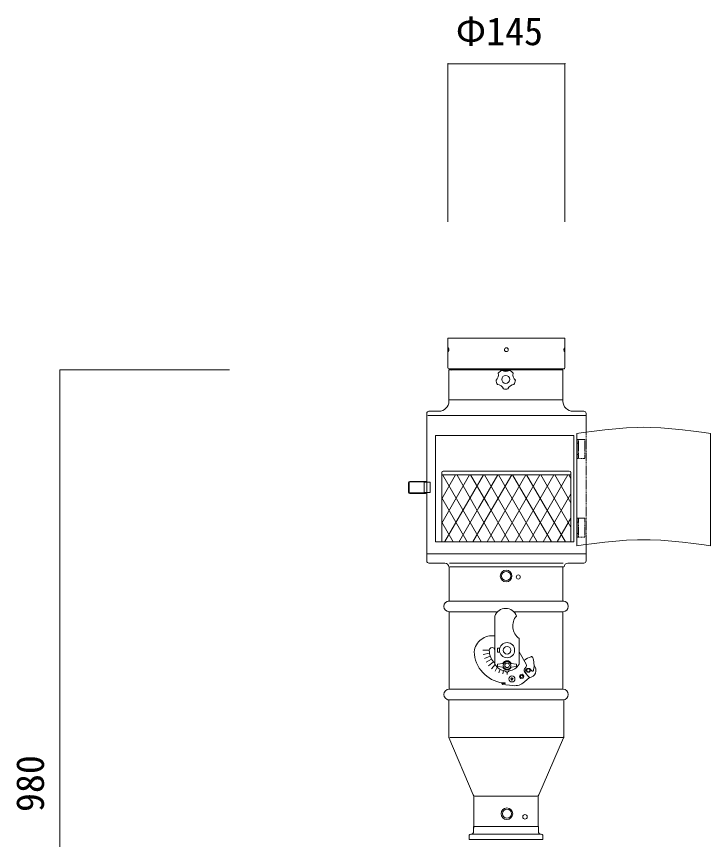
# Model space of a CAD drawing. Units: millimetres, scale not verified. Extents: x -3710 to 4533, y -3093 to 3424.
# Drawn here: x 1346 to 4090, y 172 to 3424 of the extents above; entities that cross this region are included whole.
import ezdxf
from ezdxf.enums import TextEntityAlignment as Align

# ---------------------------------------------------------------- set-up
doc = ezdxf.new("R2010")
doc.units = ezdxf.units.MM
doc.header["$LTSCALE"] = 3
doc.header["$PDMODE"] = 32
doc.header["$PDSIZE"] = 1.5
doc.linetypes.add('DASHED1', pattern=[1.8, 1.2, -0.6])
doc.linetypes.add('LONG_DASHED1', pattern=[7, 6, -1])
doc.layers.add('1-1_NOTE', color=7, linetype='Continuous', lineweight=9)
doc.styles.add('ＭＳ ゴシック', font='')
doc.styles.get('ＭＳ ゴシック').set_extended_font_data('MS Gothic')

msp = doc.modelspace()

# ---------------------------------------------------------------- linework, layer by layer
at = {"layer": '1-1_NOTE'}
for p, q in [((3051.691, 3236.881), (3513.691, 3236.881)), ((3051.691, 2152.459), (3513.691, 2152.459)), ((3051.691, 2035.459), (3051.691, 2152.459)), ((3513.691, 2152.459), (3513.691, 2035.459)), ((3051.691, 2127.161), (3051.691, 2092.997)), ((1518.217, 2027.68), (1518.217, -952.541)), ((3060.691, 2032.459), (3054.691, 2032.459)), ((3055.585, 1904.459), (3055.585, 2027.68)), ((3055.585, 2027.68), (3506.191, 2027.68)), ((3057.691, 2032.459), (3507.691, 2032.459)), ((3269.501, 2023.459), (3290.296, 2023.459)), ((3504.691, 2032.459), (3510.691, 2032.459)), ((3506.191, 1904.459), (3506.191, 2027.68)), ((3506.191, 1999.459), (3506.191, 1900.464)), ((3506.191, 1909.459), (3056.191, 1909.459)), ((2967.691, 1273.46), (2967.691, 1855.459)), ((3015.585, 1864.459), (2976.691, 1864.459)), ((3546.191, 1864.459), (3588.691, 1864.459)), ((3597.691, 1785.611), (3597.691, 1855.459)), ((2972.605, 1847.032), (3595.583, 1847.032)), ((3549.536, 1767.922), (3001.823, 1767.922)), ((3001.823, 1767.922), (3001.823, 1347.922)), ((3549.536, 1767.922), (3549.536, 1347.922)), ((3561.647, 1776.8), (3561.647, 1332.8)), ((4089.647, 1776.8), (4089.647, 1332.8)), ((3562.286, 1678.119), (3562.286, 1753.119)), ((3562.286, 1738.119), (3568.286, 1738.119)), ((3568.286, 1693.119), (3562.286, 1693.119)), ((3033.252, 1628.058), (3531.252, 1628.058)), ((3027.252, 1622.058), (3027.252, 1347.922)), ((3027.252, 1613.058), (3537.252, 1613.058)), ((3137.446, 1613.058), (3027.252, 1422.197)), ((3082.02, 1613.058), (3027.252, 1518.197)), ((3031.384, 1611.735), (3184.384, 1347.735)), ((3192.608, 1613.109), (3039.608, 1349.109)), ((3087.569, 1612.25), (3237.569, 1348.25)), ((3247.362, 1611.735), (3094.362, 1347.735)), ((3210.063, 1493.502), (3141.037, 1613.058)), ((3248.297, 1613.058), (3186.451, 1505.937)), ((3349.539, 1347.922), (3196.463, 1613.058)), ((3359.148, 1613.058), (3206.072, 1347.922)), ((3303.723, 1613.058), (3226.793, 1479.811)), ((3404.964, 1347.922), (3251.888, 1613.058)), ((3414.574, 1613.058), (3261.498, 1347.922)), ((3460.39, 1347.922), (3307.314, 1613.058)), ((3469.999, 1613.058), (3316.923, 1347.922)), ((3515.816, 1347.922), (3362.74, 1613.058)), ((3525.425, 1613.058), (3372.349, 1347.922)), ((3537.252, 1406.793), (3418.165, 1613.058)), ((3537.252, 1502.793), (3473.591, 1613.058)), ((3537.252, 1598.793), (3529.017, 1613.058)), ((3537.252, 1622.058), (3537.252, 1347.922)), ((2895.787, 1544.053), (2895.787, 1582.453)), ((2898.187, 1544.053), (2898.187, 1582.453)), ((2900.587, 1587.253), (2962.987, 1587.253)), ((2900.587, 1584.853), (2962.987, 1584.853)), ((2957.091, 1583.772), (2957.091, 1542.972)), ((2981.091, 1583.772), (2957.091, 1583.772)), ((2981.091, 1583.772), (2981.091, 1542.972)), ((2900.587, 1541.653), (2962.987, 1541.653)), ((2900.587, 1539.253), (2962.987, 1539.253)), ((2957.091, 1542.972), (2981.091, 1542.972)), ((3537.252, 1537.543), (3427.775, 1347.922)), ((3127.836, 1347.922), (3027.252, 1522.139)), ((3186.451, 1505.937), (3173.868, 1484.143)), ((3226.793, 1479.811), (3150.646, 1347.922)), ((3294.113, 1347.922), (3210.063, 1493.502)), ((3537.252, 1441.543), (3483.2, 1347.922)), ((3562.181, 1366.657), (3562.181, 1441.657)), ((3072.411, 1347.922), (3027.252, 1426.139)), ((3562.181, 1426.657), (3568.181, 1426.657)), ((3568.181, 1381.657), (3562.181, 1381.657)), ((3001.823, 1347.922), (3549.536, 1347.922)), ((3597.691, 1273.46), (3597.691, 1341.611)), ((3597.691, 1300.46), (2967.691, 1300.46)), ((3039.691, 1264.46), (2976.691, 1264.46)), ((3056.191, 1114.46), (3056.191, 1249.46)), ((3507.691, 1264.46), (3057.691, 1264.46)), ((3509.191, 1249.46), (3059.191, 1249.46)), ((3506.191, 1114.46), (3506.191, 1249.46)), ((3525.691, 1264.46), (3588.691, 1264.46)), ((3509.191, 1114.46), (3053.191, 1114.46)), ((3056.191, 766.46), (3056.191, 1072.46)), ((3243.695, 1072.46), (3056.191, 1072.46)), ((3237.324, 864.777), (3237.324, 1055.277)), ((3506.191, 1072.46), (3310.472, 1072.46)), ((3506.191, 766.46), (3506.191, 1072.46)), ((3333.324, 864.777), (3333.324, 966.777)), ((3214.844, 920.277), (3190.003, 920.277)), ((3247.824, 912.027), (3247.824, 928.527)), ((3256.48, 928.527), (3247.824, 928.527)), ((3256.48, 912.027), (3247.824, 912.027)), ((3361.431, 864.719), (3332.886, 913.638)), ((3215.915, 908.038), (3191.451, 903.725)), ((3219.095, 896.172), (3195.751, 887.675)), ((3224.287, 885.037), (3202.773, 872.616)), ((3231.333, 874.974), (3212.304, 859.006)), ((3237.932, 863.798), (3224.053, 847.257)), ((3246.62, 853.241), (3237.663, 837.727)), ((3247.842, 855.939), (3270.324, 852.939)), ((3322.805, 855.939), (3300.324, 852.939)), ((3354.314, 846.312), (3360.779, 854.68)), ((3257.899, 844.928), (3252.722, 830.705)), ((3271.099, 839.608), (3268.771, 826.404)), ((3285.324, 831.777), (3285.324, 824.956)), ((3368.079, 819.372), (3354.629, 834.922)), ((3374.346, 812.126), (3368.079, 819.372)), ((3382.593, 839.277), (3378.39, 844.137)), ((3264.202, 790.813), (3278.324, 791.455)), ((3264.339, 787.816), (3264.202, 790.813)), ((3267.047, 784.997), (3267.372, 787.954)), ((3308.432, 780.459), (3267.047, 784.997)), ((3299.803, 805.636), (3299.924, 808.633)), ((3302.801, 805.515), (3299.803, 805.636)), ((3302.922, 808.512), (3299.924, 808.633)), ((3302.68, 802.517), (3302.801, 805.515)), ((3305.678, 802.397), (3302.68, 802.517)), ((3302.922, 808.512), (3303.042, 811.51)), ((3306.04, 811.389), (3303.042, 811.51)), ((3305.678, 802.397), (3305.798, 805.394)), ((3308.796, 805.274), (3305.798, 805.394)), ((3305.919, 808.392), (3306.04, 811.389)), ((3308.917, 808.271), (3305.919, 808.392)), ((3308.796, 805.274), (3308.917, 808.271)), ((3354.224, 794.721), (3374.346, 812.126)), ((3057.022, 766.801), (3504.733, 766.801)), ((3243.691, 724.46), (3050.191, 724.46)), ((3054.691, 724.46), (3054.691, 604.46)), ((3054.721, 578.694), (3054.721, 723.39)), ((3506.191, 724.46), (3243.691, 724.46)), ((3509.498, 576.835), (3509.498, 725.173)), ((3151.425, 348.566), (3055.273, 575.968)), ((3058.784, 575.513), (3510.217, 575.513)), ((3410.985, 348.504), (3508.919, 574.047)), ((3153.741, 343.942), (3153.741, 217.332)), ((3404.564, 344.292), (3157.873, 344.292)), ((3408.912, 343.564), (3408.912, 225.161)), ((3152.191, 224.026), (3410.191, 224.026)), ((3152.191, 224.026), (3152.191, 199.932)), ((3410.191, 199.932), (3410.191, 224.026)), ((3135.812, 189.128), (3135.812, 172.835)), ((3141.691, 193.932), (3420.691, 193.932))]:
    msp.add_line(p, q, dxfattribs=at)
at = {"layer": '1-1_NOTE', "color": 4}
for p, q in [((3051.691, 3236.881), (3051.691, 2612.211)), ((3513.691, 3236.881), (3513.691, 2612.211)), ((1518.217, 2027.68), (2188.595, 2027.68))]:
    msp.add_line(p, q, dxfattribs=at)
at = {"layer": '1-1_NOTE', "linetype": 'DASHED1'}
for p, q in [((3597.691, 1341.611), (3597.691, 1785.611)), ((3568.286, 1753.119), (3568.286, 1678.119)), ((3592.286, 1678.119), (3562.286, 1678.119)), ((3562.181, 1441.657), (3592.181, 1441.657)), ((3568.181, 1441.657), (3568.181, 1366.657)), ((3592.181, 1441.657), (3592.181, 1366.657)), ((3592.181, 1366.657), (3562.181, 1366.657))]:
    msp.add_line(p, q, dxfattribs=at)
at = {"layer": '1-1_NOTE'}
for points in [[(3561.647, 1776.8), (3586.504, 1780.18), (3629.361, 1785.831), (3672.218, 1790.996), (3715.075, 1795.367), (3757.932, 1798.634), (3800.79, 1800.491), (3825.647, 1800.8), (3850.504, 1800.491), (3893.361, 1798.634), (3936.218, 1795.367), (3979.075, 1790.996), (4021.932, 1785.831), (4064.79, 1780.18), (4089.647, 1776.8)], [(3561.647, 1332.8), (3586.504, 1336.18), (3629.361, 1341.831), (3672.218, 1346.996), (3715.075, 1351.367), (3757.932, 1354.634), (3800.79, 1356.491), (3825.647, 1356.8), (3850.504, 1356.491), (3893.361, 1354.634), (3936.218, 1351.367), (3979.075, 1346.996), (4021.932, 1341.831), (4064.79, 1336.18), (4089.647, 1332.8)], [(3247.842, 855.939), (3247.842, 864.939), (3270.324, 867.939)], [(3322.805, 855.939), (3322.805, 864.939), (3300.324, 867.939)], [(3277.074, 838.386), (3285.324, 831.777), (3293.574, 838.386)], [(3264.339, 787.816), (3278.46, 788.458), (3278.324, 791.455)], [(3426.491, 189.472), (3426.491, 172.835), (3135.812, 172.835)]]:
    msp.add_lwpolyline(points, dxfattribs=at)
at = {"layer": '1-1_NOTE', "linetype": 'DASHED1'}
msp.add_lwpolyline([(3562.286, 1753.119), (3592.286, 1753.119), (3592.286, 1678.119)], dxfattribs=at)
at = {"layer": '1-1_NOTE'}
msp.add_lwpolyline([(3336.875, 823.347), (3333.924, 814.844), (3339.811, 808.037), (3348.65, 809.733), (3351.601, 818.235), (3345.714, 825.042)], close=True, dxfattribs=at)
for centre, radius in [((3282.691, 2107.459), 7.5), ((3279.899, 1990.049), 15.75), ((3281.593, 1213.389), 23), ((3281.803, 1213.351), 18), ((3329.683, 1209.445), 8), ((3285.324, 920.277), 30), ((3285.324, 920.277), 15), ((3285.324, 860.439), 15), ((3285.324, 860.439), 9), ((3369.314, 840.786), 7.5), ((3369.314, 840.786), 6), ((3304.36, 806.953), 12), ((3342.763, 816.54), 4.5), ((3284.593, 274.389), 23), ((3284.803, 274.351), 18), ((3356.047, 262.161), 9)]:
    msp.add_circle(centre, radius, dxfattribs=at)
for centre, radius, start, end in [((3054.691, 2035.459), 3, 180, 270), ((3060.691, 2026.459), 6, 0, 90), ((3279.899, 1990.049), 38.25, 112.35627, 139.64373), ((3279.899, 2050.799), 29.25, 240.17187, 299.82813), ((3279.899, 1990.049), 38.25, 40.35627, 67.64373), ((3504.691, 2026.459), 6, 90, 180), ((3510.691, 2035.459), 3, 270, 0), ((3222.122, 2008.822), 29.25, 312.17187, 11.82813), ((3279.899, 1990.049), 38.25, 184.35627, 211.64373), ((3337.675, 2008.822), 29.25, 168.17187, 227.82813), ((3279.786, 1990.049), 38.25, 328.35627, 355.64373), ((3279.899, 1990.049), 38.25, 328.35627, 355.64373), ((3244.191, 1940.901), 29.25, 24.17187, 83.82813), ((3279.899, 1990.049), 38.25, 256.35627, 283.64373), ((3315.607, 1940.901), 29.25, 96.17187, 155.82813), ((3015.585, 1904.459), 40, 270, 0), ((3546.191, 1904.459), 40, 180, 270), ((2976.691, 1855.459), 9, 90, 180), ((3588.691, 1855.459), 9, 0, 90), ((3033.252, 1622.058), 6, 90, 180), ((3531.252, 1622.058), 6, 0, 90), ((2900.587, 1582.453), 4.8, 90, 180), ((2900.587, 1582.453), 2.4, 90, 180), ((2962.987, 1582.453), 4.8, 15.93796, 90), ((2962.987, 1582.453), 2.4, 33.31165, 90), ((2900.587, 1544.053), 4.8, 180, 270), ((2900.587, 1544.053), 2.4, 180, 270), ((2962.987, 1544.053), 2.4, 270, 333.20451), ((2962.987, 1544.053), 4.8, 270, 346.97339), ((2976.691, 1273.46), 9, 180, 270), ((3588.691, 1273.46), 9, 270, 0), ((3039.691, 1249.46), 15, 0, 90), ((3525.691, 1249.46), 15, 90, 180), ((3056.191, 1093.46), 21, 90, 270), ((3506.191, 1093.46), 21, 270, 90), ((3279.912, 1040.047), 45.23, 19.67743, 160.32256), ((3367.886, 1015.915), 60.076, 139.06517, 234.87869), ((3226.546, 905.628), 72.129, 81.40654, 172.99953), ((3285.324, 920.277), 130.5, 182.57289, 262.23984), ((3226.075, 919.641), 11.249, 90, 181.22952), ((3285.324, 920.277), 70.5, 180.51668, 227.08981), ((3226.075, 919.641), 11.249, 3.23477, 90), ((3285.324, 860.439), 18, 90, 156.05156), ((3285.324, 860.439), 18, 23.94843, 90), ((3416.009, 791.428), 109.221, 109.2178, 125.62424), ((3382.313, 890.757), 4.5, 80.26373, 119.82397), ((3382.313, 890.757), 4.5, 358.37778, 80.26373), ((3290.145, 859.447), 101.748, 350.44992, 19.28555), ((3285.324, 893.944), 56.167, 211.28448, 261.55359), ((3285.324, 860.439), 18, 203.94843, 336.05156), ((3285.324, 893.944), 56.167, 278.4464, 328.7155), ((3361.436, 840.809), 9, 142.30957, 220.8582), ((3369.314, 836.286), 12, 45, 220.8582), ((3353.657, 860.183), 9, 322.30957, 30.26373), ((3369.314, 840.786), 30, 277.19296, 41.19754), ((3385.997, 842.221), 4.5, 220.8582, 4.3978), ((3314.973, 840.101), 60, 263.74202, 310.8582), ((3056.191, 745.46), 21, 90, 270), ((3506.191, 745.46), 21, 270, 90), ((3061.721, 579.752), 7, 180, 203.82426), ((3061.721, 578.694), 7, 180, 202.91998), ((3502.498, 579.742), 7, 335.83337, 0), ((3502.498, 576.835), 7, 336.52901, 0), ((3157.873, 351.292), 7, 202.91998, 270), ((3404.564, 351.292), 7, 270, 336.52901), ((3146.191, 199.932), 6, 270, 0), ((3416.191, 199.932), 6, 180, 270), ((3141.691, 187.932), 6, 90, 168.5044), ((3420.691, 187.932), 6, 14.86326, 90)]:
    msp.add_arc(centre, radius, start, end, dxfattribs=at)
at = {"layer": '1-1_NOTE', "linetype": 'LONG_DASHED1'}
msp.add_arc((3369.314, 836.286), 59.25, 73.48132, 80.26373, dxfattribs=at)
at = {"layer": '1-1_NOTE'}
for centre, start_param, end_param in [((3051.691, 2107.459), 3.14159265, 6.28318531), ((3513.691, 2107.459), 0, 3.14159265)]:
    msp.add_ellipse(centre, major_axis=(0, 7.8), ratio=0.5, start_param=start_param, end_param=end_param, dxfattribs=at)
at = {"layer": '1-1_NOTE', "color": 1}
for p in [(3051.691, 3236.881), (3513.691, 3236.881), (1518.217, 2027.68)]:
    msp.add_point(p, dxfattribs=at)

# ---------------------------------------------------------------- texts
at = {"layer": '1-1_NOTE', "color": 3, "style": 'ＭＳ ゴシック'}
msp.add_text('Φ145', height=110, dxfattribs=at).set_placement((3082.433, 3277.51), align=Align.BOTTOM_LEFT)
msp.add_text('980', height=110, rotation=90, dxfattribs=at).set_placement((1487.745, 281.123), align=Align.BOTTOM_LEFT)

doc.saveas('drawing.dxf')
